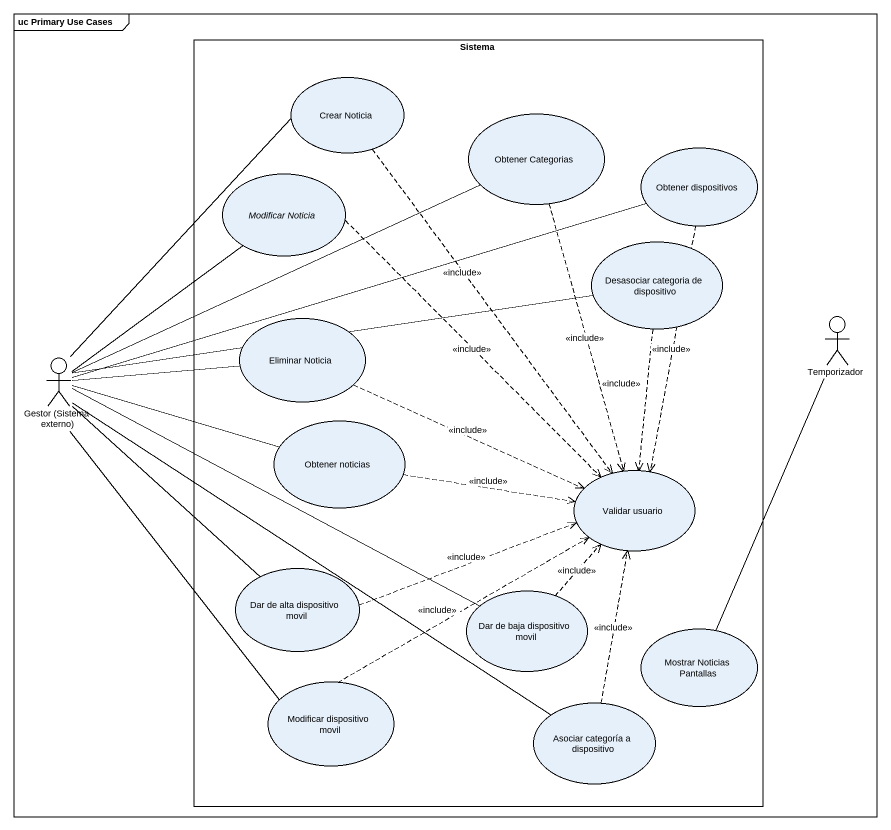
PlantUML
@startuml
mainframe uc Primary Use Cases
rectangle Sistema {
  usecase "Crear Noticia" as Crear_Noticia
  usecase "Obtener Categorias" as Obtener_Categorias
  usecase "Obtener dispositivos" as Obtener_dispositivos
  usecase "Modificar Noticia" as Modificar_Noticia
  usecase "Desasociar categoria de dispositivo" as Desasociar_categoria_de
  usecase "Eliminar Noticia" as Eliminar_Noticia
  usecase "Obtener noticias" as Obtener_noticias
  usecase "Validar usuario" as Validar_usuario
  usecase "Dar de alta dispositivo movil" as Dar_de_alta_dispositivo
  usecase "Dar de baja dispositivo movil" as Dar_de_baja_dispositivo
  usecase "Mostrar Noticias Pantallas" as Mostrar_Noticias_Pantallas
  usecase "Modificar dispositivo movil" as Modificar_dispositivo_movil
  usecase "Asociar categoría a dispositivo" as Asociar_categoría_a
}
actor Temporizador
actor "Gestor (Sistema externo)" as Gestor_Sistema_externo
Crear_Noticia ..> Validar_usuario : <<include>>
Obtener_Categorias ..> Validar_usuario : <<include>>
Obtener_dispositivos ..> Validar_usuario : <<include>>
Modificar_Noticia ..> Validar_usuario : <<include>>
Desasociar_categoria_de ..> Validar_usuario : <<include>>
Eliminar_Noticia .right.> Validar_usuario : <<include>>
Temporizador -- Mostrar_Noticias_Pantallas
Gestor_Sistema_externo -up- Crear_Noticia
Gestor_Sistema_externo -right- Obtener_Categorias
Gestor_Sistema_externo -right- Obtener_dispositivos
Gestor_Sistema_externo -up- Modificar_Noticia
Gestor_Sistema_externo -right- Desasociar_categoria_de
Gestor_Sistema_externo -right- Eliminar_Noticia
Gestor_Sistema_externo -right- Obtener_noticias
Gestor_Sistema_externo -- Dar_de_alta_dispositivo
Gestor_Sistema_externo -right- Dar_de_baja_dispositivo
Gestor_Sistema_externo -- Modificar_dispositivo_movil
Gestor_Sistema_externo -- Asociar_categoría_a
Obtener_noticias .right.> Validar_usuario : <<include>>
Dar_de_alta_dispositivo .right.> Validar_usuario : <<include>>
Dar_de_baja_dispositivo .up.> Validar_usuario : <<include>>
Modificar_dispositivo_movil .up.> Validar_usuario : <<include>>
Asociar_categoría_a .up.> Validar_usuario : <<include>>
@enduml
